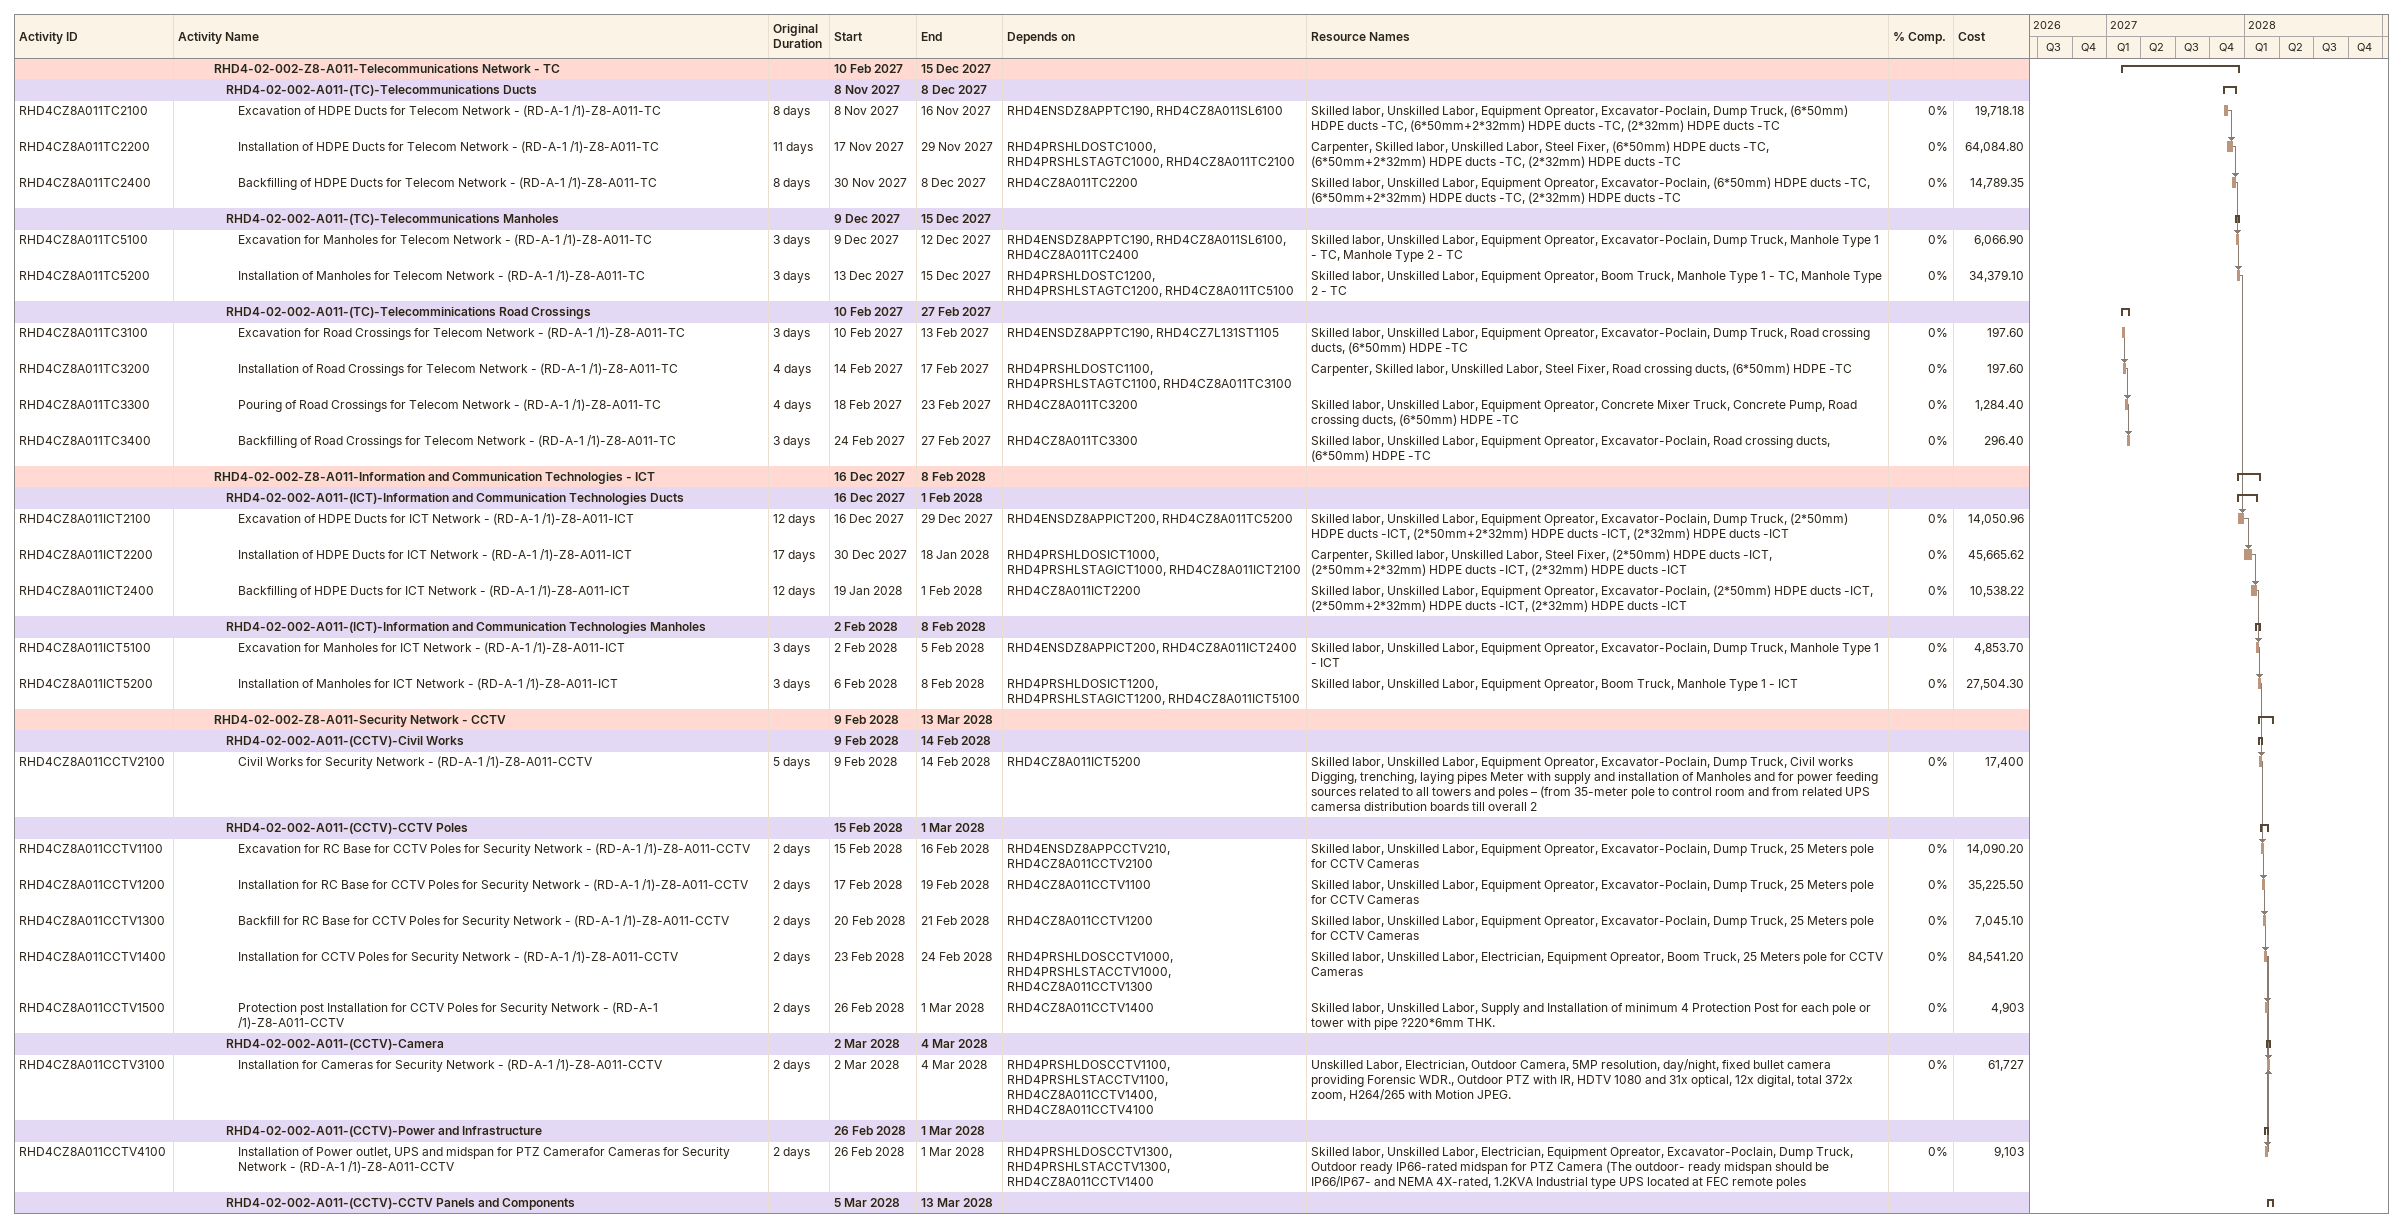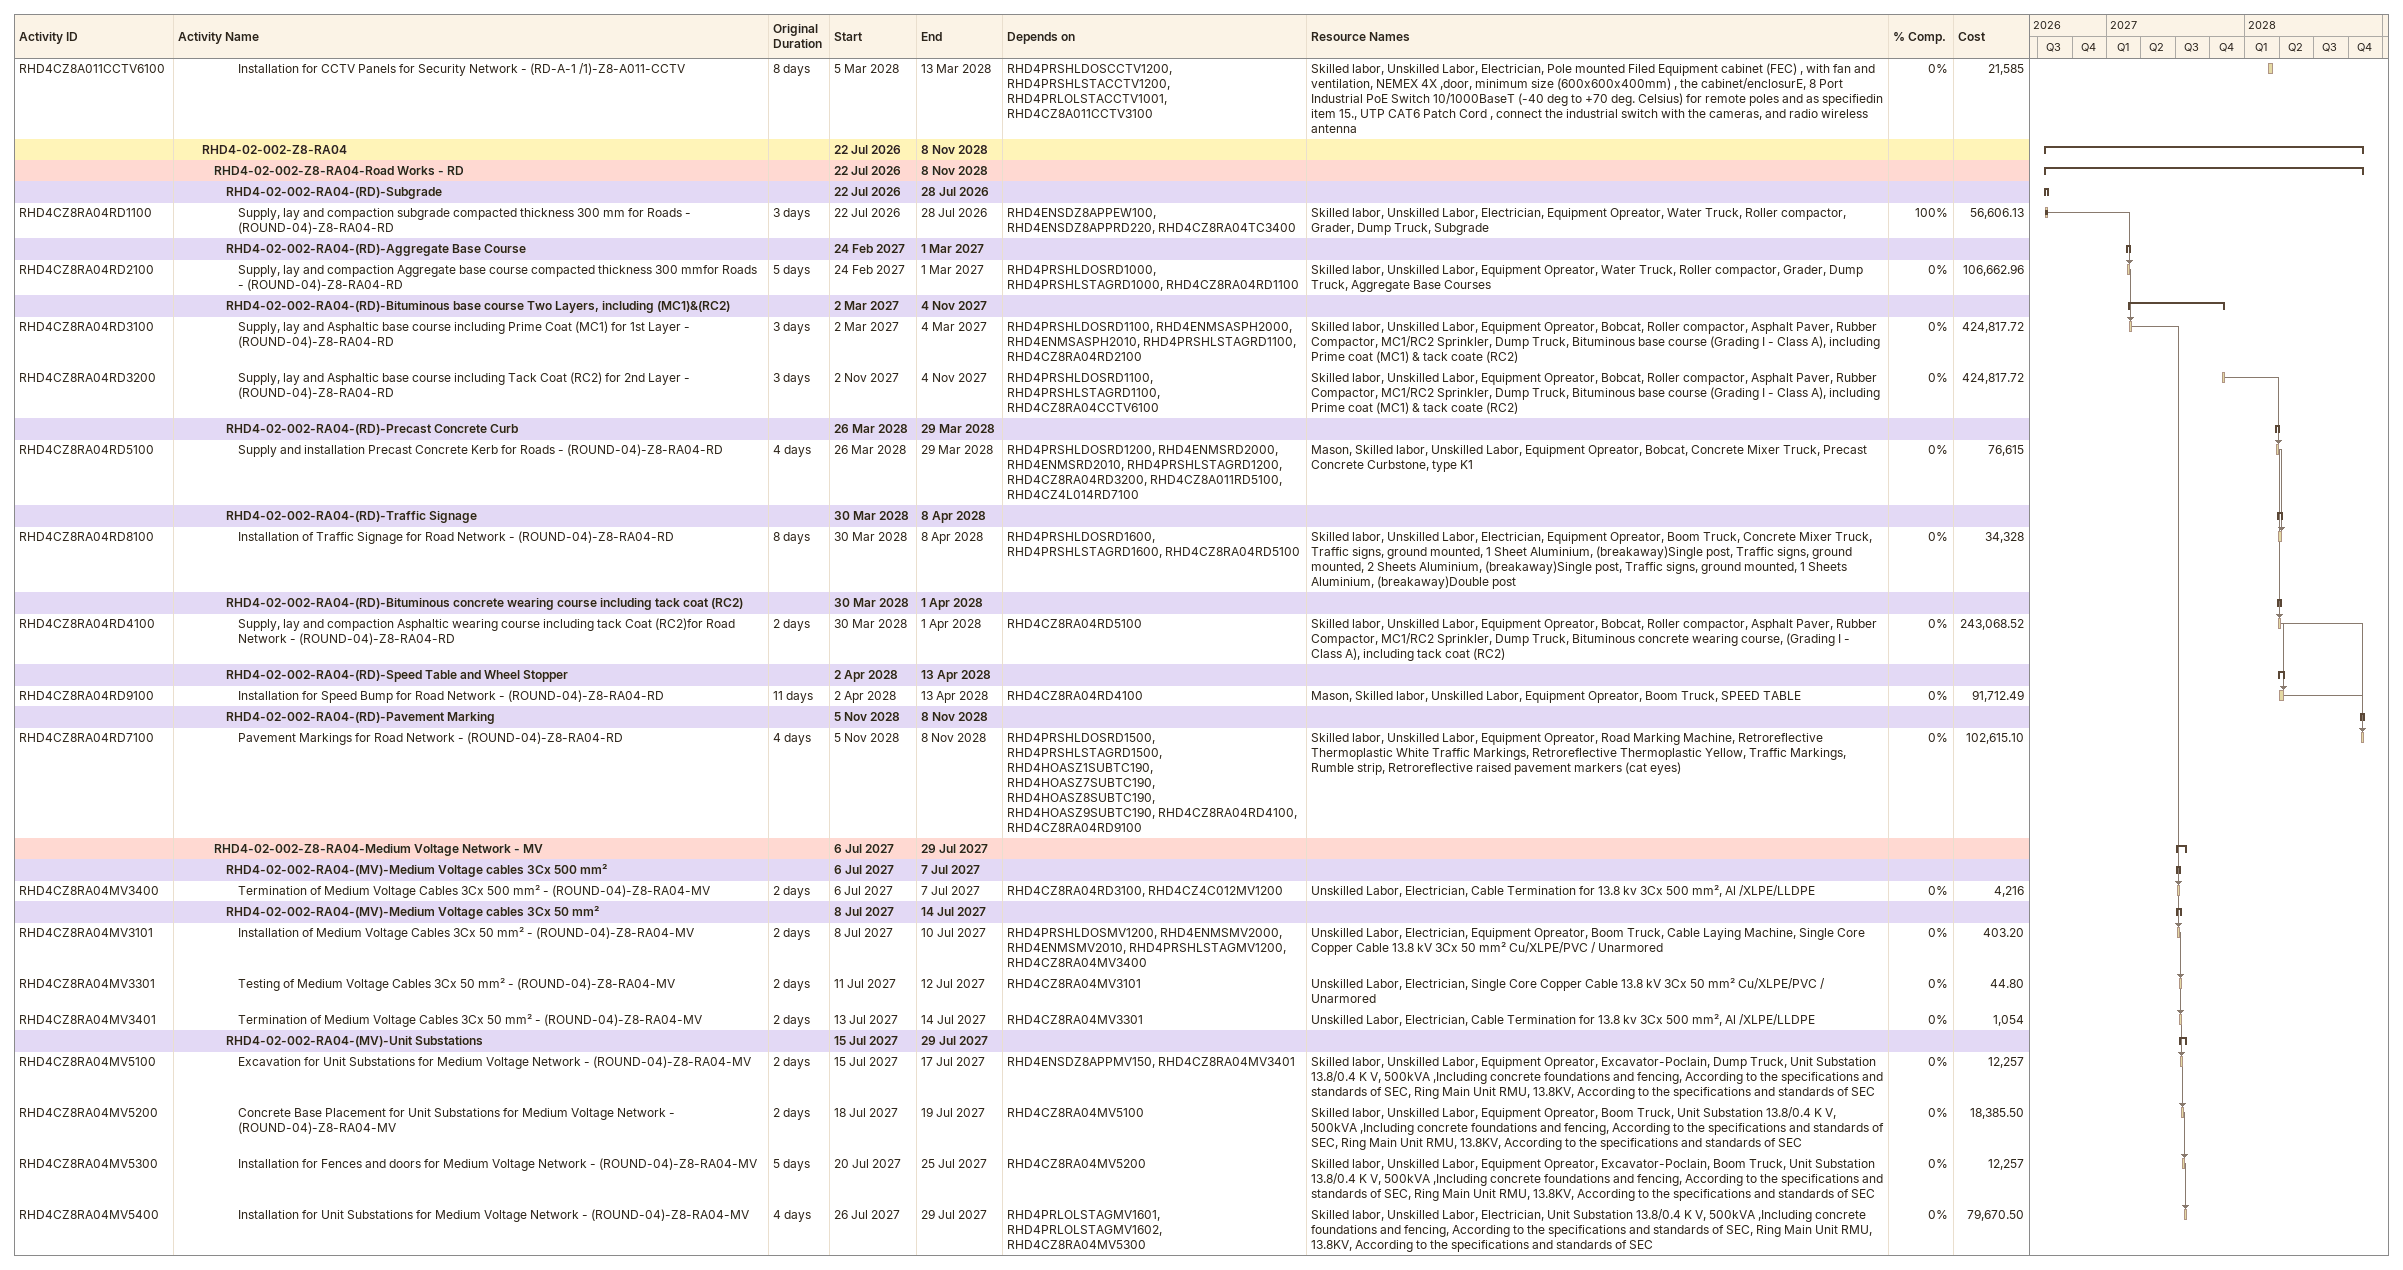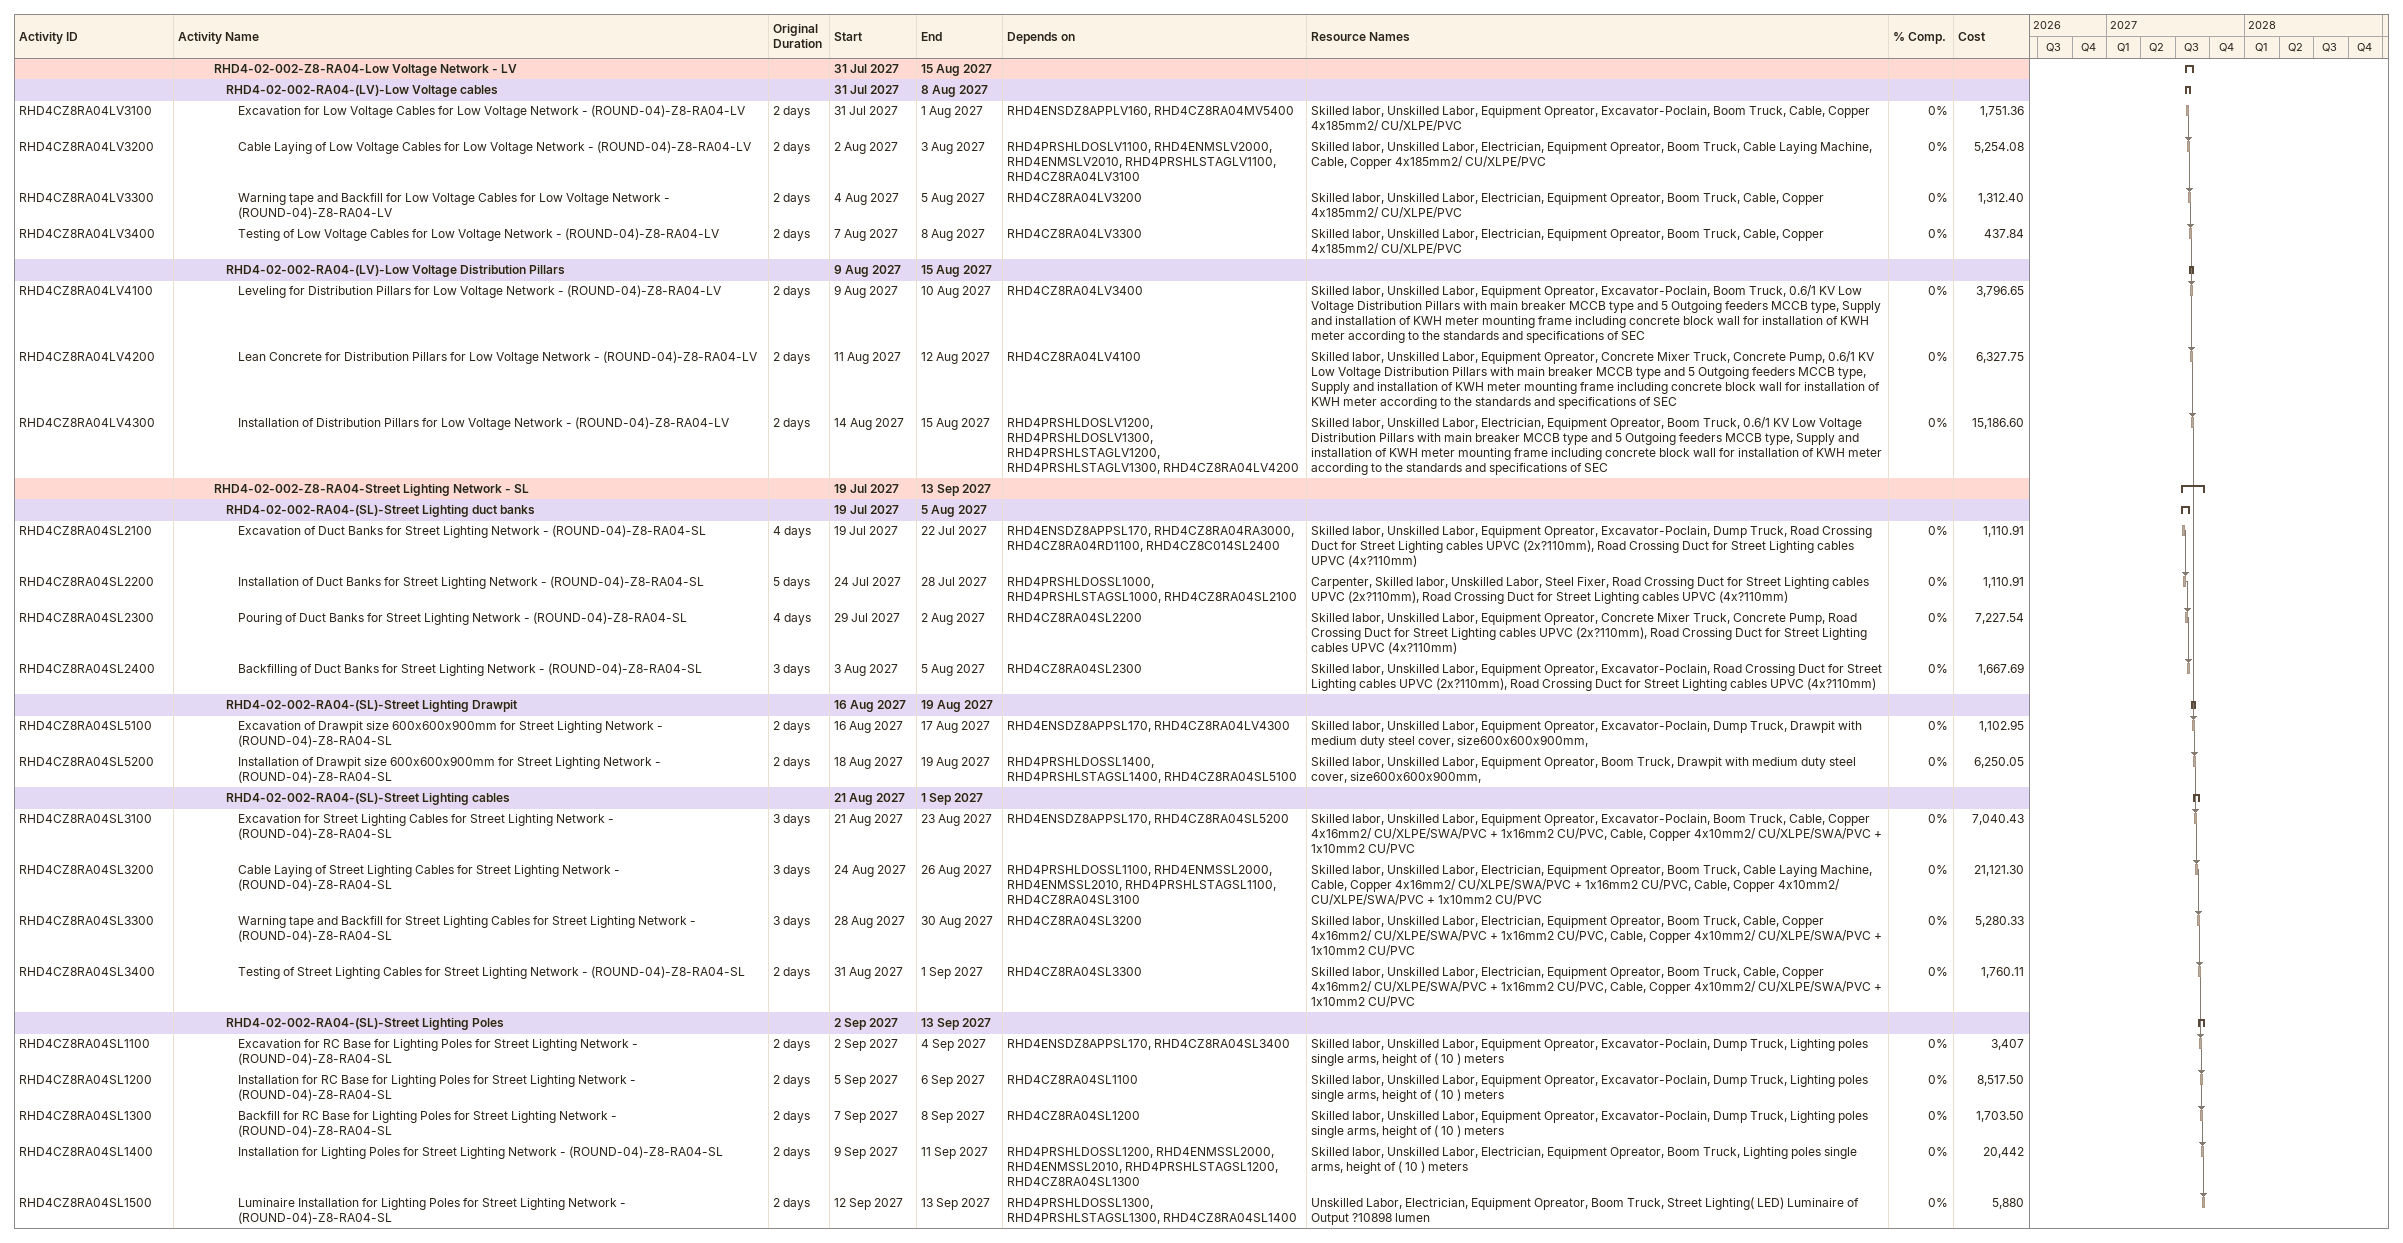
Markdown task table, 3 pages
| ID | Level | Task | Original duration | Start | Finish | Predecessors | Resources | % complete | Cost |
|---|---|---|---|---|---|---|---|---|---|
|  | 4 | **RHD4-02-002-Z8-A011-Telecommunications Network - TC** |  | 2027-02-10 | 2027-12-15 |  |  |  |  |
|  | 5 | **RHD4-02-002-A011-(TC)-Telecommunications Ducts** |  | 2027-11-08 | 2027-12-08 |  |  |  |  |
| RHD4CZ8A011TC2100 | 6 | Excavation of HDPE Ducts for Telecom Network - (RD-A-1 /1)-Z8-A011-TC | 8d | 2027-11-08 | 2027-11-16 | RHD4ENSDZ8APPTC190, RHD4CZ8A011SL6100 | Skilled labor, Unskilled Labor, Equipment Opreator, Excavator-Poclain, Dump Truck, (6*50mm) HDPE ducts -TC, (6*50mm+2*32mm) HDPE ducts -TC, (2*32mm) HDPE ducts -TC | 0 | 19718.18 |
| RHD4CZ8A011TC2200 | 6 | Installation of HDPE Ducts for Telecom Network - (RD-A-1 /1)-Z8-A011-TC | 11d | 2027-11-17 | 2027-11-29 | RHD4PRSHLDOSTC1000, RHD4PRSHLSTAGTC1000, RHD4CZ8A011TC2100 | Carpenter, Skilled labor, Unskilled Labor, Steel Fixer, (6*50mm) HDPE ducts -TC, (6*50mm+2*32mm) HDPE ducts -TC, (2*32mm) HDPE ducts -TC | 0 | 64084.80 |
| RHD4CZ8A011TC2400 | 6 | Backfilling of HDPE Ducts for Telecom Network - (RD-A-1 /1)-Z8-A011-TC | 8d | 2027-11-30 | 2027-12-08 | RHD4CZ8A011TC2200 | Skilled labor, Unskilled Labor, Equipment Opreator, Excavator-Poclain, (6*50mm) HDPE ducts -TC, (6*50mm+2*32mm) HDPE ducts -TC, (2*32mm) HDPE ducts -TC | 0 | 14789.35 |
|  | 5 | **RHD4-02-002-A011-(TC)-Telecommunications Manholes** |  | 2027-12-09 | 2027-12-15 |  |  |  |  |
| RHD4CZ8A011TC5100 | 6 | Excavation for Manholes for Telecom Network - (RD-A-1 /1)-Z8-A011-TC | 3d | 2027-12-09 | 2027-12-12 | RHD4ENSDZ8APPTC190, RHD4CZ8A011SL6100, RHD4CZ8A011TC2400 | Skilled labor, Unskilled Labor, Equipment Opreator, Excavator-Poclain, Dump Truck, Manhole Type 1 - TC, Manhole Type 2 - TC | 0 | 6066.90 |
| RHD4CZ8A011TC5200 | 6 | Installation of Manholes for Telecom Network - (RD-A-1 /1)-Z8-A011-TC | 3d | 2027-12-13 | 2027-12-15 | RHD4PRSHLDOSTC1200, RHD4PRSHLSTAGTC1200, RHD4CZ8A011TC5100 | Skilled labor, Unskilled Labor, Equipment Opreator, Boom Truck, Manhole Type 1 - TC, Manhole Type 2 - TC | 0 | 34379.10 |
|  | 5 | **RHD4-02-002-A011-(TC)-Telecomminications Road Crossings** |  | 2027-02-10 | 2027-02-27 |  |  |  |  |
| RHD4CZ8A011TC3100 | 6 | Excavation for Road Crossings for Telecom Network - (RD-A-1 /1)-Z8-A011-TC | 3d | 2027-02-10 | 2027-02-13 | RHD4ENSDZ8APPTC190, RHD4CZ7L131ST1105 | Skilled labor, Unskilled Labor, Equipment Opreator, Excavator-Poclain, Dump Truck, Road crossing ducts, (6*50mm) HDPE -TC | 0 | 197.60 |
| RHD4CZ8A011TC3200 | 6 | Installation of Road Crossings for Telecom Network - (RD-A-1 /1)-Z8-A011-TC | 4d | 2027-02-14 | 2027-02-17 | RHD4PRSHLDOSTC1100, RHD4PRSHLSTAGTC1100, RHD4CZ8A011TC3100 | Carpenter, Skilled labor, Unskilled Labor, Steel Fixer, Road crossing ducts, (6*50mm) HDPE -TC | 0 | 197.60 |
| RHD4CZ8A011TC3300 | 6 | Pouring of Road Crossings for Telecom Network - (RD-A-1 /1)-Z8-A011-TC | 4d | 2027-02-18 | 2027-02-23 | RHD4CZ8A011TC3200 | Skilled labor, Unskilled Labor, Equipment Opreator, Concrete Mixer Truck, Concrete Pump, Road crossing ducts, (6*50mm) HDPE -TC | 0 | 1284.40 |
| RHD4CZ8A011TC3400 | 6 | Backfilling of Road Crossings for Telecom Network - (RD-A-1 /1)-Z8-A011-TC | 3d | 2027-02-24 | 2027-02-27 | RHD4CZ8A011TC3300 | Skilled labor, Unskilled Labor, Equipment Opreator, Excavator-Poclain, Road crossing ducts, (6*50mm) HDPE -TC | 0 | 296.40 |
|  | 4 | **RHD4-02-002-Z8-A011-Information and Communication Technologies - ICT** |  | 2027-12-16 | 2028-02-08 |  |  |  |  |
|  | 5 | **RHD4-02-002-A011-(ICT)-Information and Communication Technologies Ducts** |  | 2027-12-16 | 2028-02-01 |  |  |  |  |
| RHD4CZ8A011ICT2100 | 6 | Excavation of HDPE Ducts for ICT Network - (RD-A-1 /1)-Z8-A011-ICT | 12d | 2027-12-16 | 2027-12-29 | RHD4ENSDZ8APPICT200, RHD4CZ8A011TC5200 | Skilled labor, Unskilled Labor, Equipment Opreator, Excavator-Poclain, Dump Truck, (2*50mm) HDPE ducts -ICT, (2*50mm+2*32mm) HDPE ducts -ICT, (2*32mm) HDPE ducts -ICT | 0 | 14050.96 |
| RHD4CZ8A011ICT2200 | 6 | Installation of HDPE Ducts for ICT Network - (RD-A-1 /1)-Z8-A011-ICT | 17d | 2027-12-30 | 2028-01-18 | RHD4PRSHLDOSICT1000, RHD4PRSHLSTAGICT1000, RHD4CZ8A011ICT2100 | Carpenter, Skilled labor, Unskilled Labor, Steel Fixer, (2*50mm) HDPE ducts -ICT, (2*50mm+2*32mm) HDPE ducts -ICT, (2*32mm) HDPE ducts -ICT | 0 | 45665.62 |
| RHD4CZ8A011ICT2400 | 6 | Backfilling of HDPE Ducts for ICT Network - (RD-A-1 /1)-Z8-A011-ICT | 12d | 2028-01-19 | 2028-02-01 | RHD4CZ8A011ICT2200 | Skilled labor, Unskilled Labor, Equipment Opreator, Excavator-Poclain, (2*50mm) HDPE ducts -ICT, (2*50mm+2*32mm) HDPE ducts -ICT, (2*32mm) HDPE ducts -ICT | 0 | 10538.22 |
|  | 5 | **RHD4-02-002-A011-(ICT)-Information and Communication Technologies Manholes** |  | 2028-02-02 | 2028-02-08 |  |  |  |  |
| RHD4CZ8A011ICT5100 | 6 | Excavation for Manholes for ICT Network - (RD-A-1 /1)-Z8-A011-ICT | 3d | 2028-02-02 | 2028-02-05 | RHD4ENSDZ8APPICT200, RHD4CZ8A011ICT2400 | Skilled labor, Unskilled Labor, Equipment Opreator, Excavator-Poclain, Dump Truck, Manhole Type 1 - ICT | 0 | 4853.70 |
| RHD4CZ8A011ICT5200 | 6 | Installation of Manholes for ICT Network - (RD-A-1 /1)-Z8-A011-ICT | 3d | 2028-02-06 | 2028-02-08 | RHD4PRSHLDOSICT1200, RHD4PRSHLSTAGICT1200, RHD4CZ8A011ICT5100 | Skilled labor, Unskilled Labor, Equipment Opreator, Boom Truck, Manhole Type 1 - ICT | 0 | 27504.30 |
|  | 4 | **RHD4-02-002-Z8-A011-Security Network - CCTV** |  | 2028-02-09 | 2028-03-13 |  |  |  |  |
|  | 5 | **RHD4-02-002-A011-(CCTV)-Civil Works** |  | 2028-02-09 | 2028-02-14 |  |  |  |  |
| RHD4CZ8A011CCTV2100 | 6 | Civil Works for Security Network - (RD-A-1 /1)-Z8-A011-CCTV | 5d | 2028-02-09 | 2028-02-14 | RHD4CZ8A011ICT5200 | Skilled labor, Unskilled Labor, Equipment Opreator, Excavator-Poclain, Dump Truck, Civil works Digging, trenching, laying pipes Meter with supply and installation of Manholes and for power feeding sources related to all towers and poles – (from 35-meter pole to control room and from related UPS camersa distribution boards till overall 2 | 0 | 17400 |
|  | 5 | **RHD4-02-002-A011-(CCTV)-CCTV Poles** |  | 2028-02-15 | 2028-03-01 |  |  |  |  |
| RHD4CZ8A011CCTV1100 | 6 | Excavation for RC Base for CCTV Poles for Security Network - (RD-A-1 /1)-Z8-A011-CCTV | 2d | 2028-02-15 | 2028-02-16 | RHD4ENSDZ8APPCCTV210, RHD4CZ8A011CCTV2100 | Skilled labor, Unskilled Labor, Equipment Opreator, Excavator-Poclain, Dump Truck, 25 Meters pole for CCTV Cameras | 0 | 14090.20 |
| RHD4CZ8A011CCTV1200 | 6 | Installation for RC Base for CCTV Poles for Security Network - (RD-A-1 /1)-Z8-A011-CCTV | 2d | 2028-02-17 | 2028-02-19 | RHD4CZ8A011CCTV1100 | Skilled labor, Unskilled Labor, Equipment Opreator, Excavator-Poclain, Dump Truck, 25 Meters pole for CCTV Cameras | 0 | 35225.50 |
| RHD4CZ8A011CCTV1300 | 6 | Backfill for RC Base for CCTV Poles for Security Network - (RD-A-1 /1)-Z8-A011-CCTV | 2d | 2028-02-20 | 2028-02-21 | RHD4CZ8A011CCTV1200 | Skilled labor, Unskilled Labor, Equipment Opreator, Excavator-Poclain, Dump Truck, 25 Meters pole for CCTV Cameras | 0 | 7045.10 |
| RHD4CZ8A011CCTV1400 | 6 | Installation for CCTV Poles for Security Network - (RD-A-1 /1)-Z8-A011-CCTV | 2d | 2028-02-23 | 2028-02-24 | RHD4PRSHLDOSCCTV1000, RHD4PRSHLSTACCTV1000, RHD4CZ8A011CCTV1300 | Skilled labor, Unskilled Labor, Electrician, Equipment Opreator, Boom Truck, 25 Meters pole for CCTV Cameras | 0 | 84541.20 |
| RHD4CZ8A011CCTV1500 | 6 | Protection post Installation for CCTV Poles for Security Network - (RD-A-1 /1)-Z8-A011-CCTV | 2d | 2028-02-26 | 2028-03-01 | RHD4CZ8A011CCTV1400 | Skilled labor, Unskilled Labor, Supply and Installation of minimum 4 Protection Post for each pole or tower with pipe ?220*6mm THK. | 0 | 4903 |
|  | 5 | **RHD4-02-002-A011-(CCTV)-Camera** |  | 2028-03-02 | 2028-03-04 |  |  |  |  |
| RHD4CZ8A011CCTV3100 | 6 | Installation for Cameras for Security Network - (RD-A-1 /1)-Z8-A011-CCTV | 2d | 2028-03-02 | 2028-03-04 | RHD4PRSHLDOSCCTV1100, RHD4PRSHLSTACCTV1100, RHD4CZ8A011CCTV1400, RHD4CZ8A011CCTV4100 | Unskilled Labor, Electrician, Outdoor Camera, 5MP resolution, day/night, fixed bullet camera providing Forensic WDR., Outdoor PTZ with IR, HDTV 1080 and 31x optical, 12x digital, total 372x zoom, H264/265 with Motion JPEG. | 0 | 61727 |
|  | 5 | **RHD4-02-002-A011-(CCTV)-Power and Infrastructure** |  | 2028-02-26 | 2028-03-01 |  |  |  |  |
| RHD4CZ8A011CCTV4100 | 6 | Installation of Power outlet, UPS and midspan for PTZ Camerafor Cameras for Security Network - (RD-A-1 /1)-Z8-A011-CCTV | 2d | 2028-02-26 | 2028-03-01 | RHD4PRSHLDOSCCTV1300, RHD4PRSHLSTACCTV1300, RHD4CZ8A011CCTV1400 | Skilled labor, Unskilled Labor, Electrician, Equipment Opreator, Excavator-Poclain, Dump Truck, Outdoor ready IP66-rated midspan for PTZ Camera (The outdoor- ready midspan should be IP66/IP67- and NEMA 4X-rated, 1.2KVA Industrial type UPS located at FEC remote poles | 0 | 9103 |
|  | 5 | **RHD4-02-002-A011-(CCTV)-CCTV Panels and Components** |  | 2028-03-05 | 2028-03-13 |  |  |  |  |
| RHD4CZ8A011CCTV6100 | 6 | Installation for CCTV Panels for Security Network - (RD-A-1 /1)-Z8-A011-CCTV | 8d | 2028-03-05 | 2028-03-13 | RHD4PRSHLDOSCCTV1200, RHD4PRSHLSTACCTV1200, RHD4PRLOLSTACCTV1001, RHD4CZ8A011CCTV3100 | Skilled labor, Unskilled Labor, Electrician, Pole mounted Filed Equipment cabinet (FEC) , with fan and ventilation, NEMEX 4X ,door, minimum size (600x600x400mm) , the cabinet/enclosurE, 8 Port Industrial PoE Switch 10/1000BaseT (-40 deg to +70 deg. Celsius) for remote poles and as specifiedin item 15., UTP CAT6 Patch Cord , connect the industrial switch with the cameras, and radio wireless antenna | 0 | 21585 |
|  | 3 | **RHD4-02-002-Z8-RA04** |  | 2026-07-22 | 2028-11-08 |  |  |  |  |
|  | 4 | **RHD4-02-002-Z8-RA04-Road Works - RD** |  | 2026-07-22 | 2028-11-08 |  |  |  |  |
|  | 5 | **RHD4-02-002-RA04-(RD)-Subgrade** |  | 2026-07-22 | 2026-07-28 |  |  |  |  |
| RHD4CZ8RA04RD1100 | 6 | Supply, lay and compaction subgrade compacted thickness 300 mm for Roads - (ROUND-04)-Z8-RA04-RD | 3d | 2026-07-22 | 2026-07-28 | RHD4ENSDZ8APPEW100, RHD4ENSDZ8APPRD220, RHD4CZ8RA04TC3400 | Skilled labor, Unskilled Labor, Electrician, Equipment Opreator, Water Truck, Roller compactor, Grader, Dump Truck, Subgrade | 100 | 56606.13 |
|  | 5 | **RHD4-02-002-RA04-(RD)-Aggregate Base Course** |  | 2027-02-24 | 2027-03-01 |  |  |  |  |
| RHD4CZ8RA04RD2100 | 6 | Supply, lay and compaction Aggregate base course compacted thickness 300 mmfor Roads - (ROUND-04)-Z8-RA04-RD | 5d | 2027-02-24 | 2027-03-01 | RHD4PRSHLDOSRD1000, RHD4PRSHLSTAGRD1000, RHD4CZ8RA04RD1100 | Skilled labor, Unskilled Labor, Equipment Opreator, Water Truck, Roller compactor, Grader, Dump Truck, Aggregate Base Courses | 0 | 106662.96 |
|  | 5 | **RHD4-02-002-RA04-(RD)-Bituminous base course Two Layers, including (MC1)&(RC2)** |  | 2027-03-02 | 2027-11-04 |  |  |  |  |
| RHD4CZ8RA04RD3100 | 6 | Supply, lay and Asphaltic base course including Prime Coat (MC1) for 1st Layer - (ROUND-04)-Z8-RA04-RD | 3d | 2027-03-02 | 2027-03-04 | RHD4PRSHLDOSRD1100, RHD4ENMSASPH2000, RHD4ENMSASPH2010, RHD4PRSHLSTAGRD1100, RHD4CZ8RA04RD2100 | Skilled labor, Unskilled Labor, Equipment Opreator, Bobcat, Roller compactor, Asphalt Paver, Rubber Compactor, MC1/RC2 Sprinkler, Dump Truck, Bituminous base course (Grading I - Class A), including Prime coat (MC1) & tack coate (RC2) | 0 | 424817.72 |
| RHD4CZ8RA04RD3200 | 6 | Supply, lay and Asphaltic base course including Tack Coat (RC2) for 2nd Layer - (ROUND-04)-Z8-RA04-RD | 3d | 2027-11-02 | 2027-11-04 | RHD4PRSHLDOSRD1100, RHD4PRSHLSTAGRD1100, RHD4CZ8RA04CCTV6100 | Skilled labor, Unskilled Labor, Equipment Opreator, Bobcat, Roller compactor, Asphalt Paver, Rubber Compactor, MC1/RC2 Sprinkler, Dump Truck, Bituminous base course (Grading I - Class A), including Prime coat (MC1) & tack coate (RC2) | 0 | 424817.72 |
|  | 5 | **RHD4-02-002-RA04-(RD)-Precast Concrete Curb** |  | 2028-03-26 | 2028-03-29 |  |  |  |  |
| RHD4CZ8RA04RD5100 | 6 | Supply and installation Precast Concrete Kerb for Roads - (ROUND-04)-Z8-RA04-RD | 4d | 2028-03-26 | 2028-03-29 | RHD4PRSHLDOSRD1200, RHD4ENMSRD2000, RHD4ENMSRD2010, RHD4PRSHLSTAGRD1200, RHD4CZ8RA04RD3200, RHD4CZ8A011RD5100, RHD4CZ4L014RD7100 | Mason, Skilled labor, Unskilled Labor, Equipment Opreator, Bobcat, Concrete Mixer Truck, Precast Concrete Curbstone, type K1 | 0 | 76615 |
|  | 5 | **RHD4-02-002-RA04-(RD)-Traffic Signage** |  | 2028-03-30 | 2028-04-08 |  |  |  |  |
| RHD4CZ8RA04RD8100 | 6 | Installation of Traffic Signage for Road Network - (ROUND-04)-Z8-RA04-RD | 8d | 2028-03-30 | 2028-04-08 | RHD4PRSHLDOSRD1600, RHD4PRSHLSTAGRD1600, RHD4CZ8RA04RD5100 | Skilled labor, Unskilled Labor, Electrician, Equipment Opreator, Boom Truck, Concrete Mixer Truck, Traffic signs, ground mounted, 1 Sheet Aluminium, (breakaway)Single post, Traffic signs, ground mounted, 2 Sheets Aluminium, (breakaway)Single post, Traffic signs, ground mounted, 1 Sheets Aluminium, (breakaway)Double post | 0 | 34328 |
|  | 5 | **RHD4-02-002-RA04-(RD)-Bituminous concrete wearing course including tack coat (RC2)** |  | 2028-03-30 | 2028-04-01 |  |  |  |  |
| RHD4CZ8RA04RD4100 | 6 | Supply, lay and compaction Asphaltic wearing course including tack Coat (RC2)for Road Network - (ROUND-04)-Z8-RA04-RD | 2d | 2028-03-30 | 2028-04-01 | RHD4CZ8RA04RD5100 | Skilled labor, Unskilled Labor, Equipment Opreator, Bobcat, Roller compactor, Asphalt Paver, Rubber Compactor, MC1/RC2 Sprinkler, Dump Truck, Bituminous concrete wearing course, (Grading I - Class A), including tack coat (RC2) | 0 | 243068.52 |
|  | 5 | **RHD4-02-002-RA04-(RD)-Speed Table and Wheel Stopper** |  | 2028-04-02 | 2028-04-13 |  |  |  |  |
| RHD4CZ8RA04RD9100 | 6 | Installation for Speed Bump for Road Network - (ROUND-04)-Z8-RA04-RD | 11d | 2028-04-02 | 2028-04-13 | RHD4CZ8RA04RD4100 | Mason, Skilled labor, Unskilled Labor, Equipment Opreator, Boom Truck, SPEED TABLE | 0 | 91712.49 |
|  | 5 | **RHD4-02-002-RA04-(RD)-Pavement Marking** |  | 2028-11-05 | 2028-11-08 |  |  |  |  |
| RHD4CZ8RA04RD7100 | 6 | Pavement Markings for Road Network - (ROUND-04)-Z8-RA04-RD | 4d | 2028-11-05 | 2028-11-08 | RHD4PRSHLDOSRD1500, RHD4PRSHLSTAGRD1500, RHD4HOASZ1SUBTC190, RHD4HOASZ7SUBTC190, RHD4HOASZ8SUBTC190, RHD4HOASZ9SUBTC190, RHD4CZ8RA04RD4100, RHD4CZ8RA04RD9100 | Skilled labor, Unskilled Labor, Equipment Opreator, Road Marking Machine, Retroreflective Thermoplastic White Traffic Markings, Retroreflective Thermoplastic Yellow, Traffic Markings, Rumble strip, Retroreflective raised pavement markers (cat eyes) | 0 | 102615.10 |
|  | 4 | **RHD4-02-002-Z8-RA04-Medium Voltage Network - MV** |  | 2027-07-06 | 2027-07-29 |  |  |  |  |
|  | 5 | **RHD4-02-002-RA04-(MV)-Medium Voltage cables 3Cx 500 mm²** |  | 2027-07-06 | 2027-07-07 |  |  |  |  |
| RHD4CZ8RA04MV3400 | 6 | Termination of Medium Voltage Cables 3Cx 500 mm² - (ROUND-04)-Z8-RA04-MV | 2d | 2027-07-06 | 2027-07-07 | RHD4CZ8RA04RD3100, RHD4CZ4C012MV1200 | Unskilled Labor, Electrician, Cable Termination for 13.8 kv 3Cx 500 mm², Al /XLPE/LLDPE | 0 | 4216 |
|  | 5 | **RHD4-02-002-RA04-(MV)-Medium Voltage cables 3Cx 50 mm²** |  | 2027-07-08 | 2027-07-14 |  |  |  |  |
| RHD4CZ8RA04MV3101 | 6 | Installation of Medium Voltage Cables 3Cx 50 mm² - (ROUND-04)-Z8-RA04-MV | 2d | 2027-07-08 | 2027-07-10 | RHD4PRSHLDOSMV1200, RHD4ENMSMV2000, RHD4ENMSMV2010, RHD4PRSHLSTAGMV1200, RHD4CZ8RA04MV3400 | Unskilled Labor, Electrician, Equipment Opreator, Boom Truck, Cable Laying Machine, Single Core Copper Cable 13.8 kV 3Cx 50 mm² Cu/XLPE/PVC / Unarmored | 0 | 403.20 |
| RHD4CZ8RA04MV3301 | 6 | Testing of Medium Voltage Cables 3Cx 50 mm² - (ROUND-04)-Z8-RA04-MV | 2d | 2027-07-11 | 2027-07-12 | RHD4CZ8RA04MV3101 | Unskilled Labor, Electrician, Single Core Copper Cable 13.8 kV 3Cx 50 mm² Cu/XLPE/PVC / Unarmored | 0 | 44.80 |
| RHD4CZ8RA04MV3401 | 6 | Termination of Medium Voltage Cables 3Cx 50 mm² - (ROUND-04)-Z8-RA04-MV | 2d | 2027-07-13 | 2027-07-14 | RHD4CZ8RA04MV3301 | Unskilled Labor, Electrician, Cable Termination for 13.8 kv 3Cx 500 mm², Al /XLPE/LLDPE | 0 | 1054 |
|  | 5 | **RHD4-02-002-RA04-(MV)-Unit Substations** |  | 2027-07-15 | 2027-07-29 |  |  |  |  |
| RHD4CZ8RA04MV5100 | 6 | Excavation for Unit Substations for Medium Voltage Network - (ROUND-04)-Z8-RA04-MV | 2d | 2027-07-15 | 2027-07-17 | RHD4ENSDZ8APPMV150, RHD4CZ8RA04MV3401 | Skilled labor, Unskilled Labor, Equipment Opreator, Excavator-Poclain, Dump Truck, Unit Substation 13.8/0.4 K V, 500kVA ,Including concrete foundations and fencing, According to the specifications and standards of SEC, Ring Main Unit RMU, 13.8KV, According to the specifications and standards of SEC | 0 | 12257 |
| RHD4CZ8RA04MV5200 | 6 | Concrete Base Placement for Unit Substations for Medium Voltage Network - (ROUND-04)-Z8-RA04-MV | 2d | 2027-07-18 | 2027-07-19 | RHD4CZ8RA04MV5100 | Skilled labor, Unskilled Labor, Equipment Opreator, Boom Truck, Unit Substation 13.8/0.4 K V, 500kVA ,Including concrete foundations and fencing, According to the specifications and standards of SEC, Ring Main Unit RMU, 13.8KV, According to the specifications and standards of SEC | 0 | 18385.50 |
| RHD4CZ8RA04MV5300 | 6 | Installation for Fences and doors for Medium Voltage Network - (ROUND-04)-Z8-RA04-MV | 5d | 2027-07-20 | 2027-07-25 | RHD4CZ8RA04MV5200 | Skilled labor, Unskilled Labor, Equipment Opreator, Excavator-Poclain, Boom Truck, Unit Substation 13.8/0.4 K V, 500kVA ,Including concrete foundations and fencing, According to the specifications and standards of SEC, Ring Main Unit RMU, 13.8KV, According to the specifications and standards of SEC | 0 | 12257 |
| RHD4CZ8RA04MV5400 | 6 | Installation for Unit Substations for Medium Voltage Network - (ROUND-04)-Z8-RA04-MV | 4d | 2027-07-26 | 2027-07-29 | RHD4PRLOLSTAGMV1601, RHD4PRLOLSTAGMV1602, RHD4CZ8RA04MV5300 | Skilled labor, Unskilled Labor, Electrician, Unit Substation 13.8/0.4 K V, 500kVA ,Including concrete foundations and fencing, According to the specifications and standards of SEC, Ring Main Unit RMU, 13.8KV, According to the specifications and standards of SEC | 0 | 79670.50 |
|  | 4 | **RHD4-02-002-Z8-RA04-Low Voltage Network - LV** |  | 2027-07-31 | 2027-08-15 |  |  |  |  |
|  | 5 | **RHD4-02-002-RA04-(LV)-Low Voltage cables** |  | 2027-07-31 | 2027-08-08 |  |  |  |  |
| RHD4CZ8RA04LV3100 | 6 | Excavation for Low Voltage Cables for Low Voltage Network - (ROUND-04)-Z8-RA04-LV | 2d | 2027-07-31 | 2027-08-01 | RHD4ENSDZ8APPLV160, RHD4CZ8RA04MV5400 | Skilled labor, Unskilled Labor, Equipment Opreator, Excavator-Poclain, Boom Truck, Cable, Copper 4x185mm2/ CU/XLPE/PVC | 0 | 1751.36 |
| RHD4CZ8RA04LV3200 | 6 | Cable Laying of Low Voltage Cables for Low Voltage Network - (ROUND-04)-Z8-RA04-LV | 2d | 2027-08-02 | 2027-08-03 | RHD4PRSHLDOSLV1100, RHD4ENMSLV2000, RHD4ENMSLV2010, RHD4PRSHLSTAGLV1100, RHD4CZ8RA04LV3100 | Skilled labor, Unskilled Labor, Electrician, Equipment Opreator, Boom Truck, Cable Laying Machine, Cable, Copper 4x185mm2/ CU/XLPE/PVC | 0 | 5254.08 |
| RHD4CZ8RA04LV3300 | 6 | Warning tape and Backfill for Low Voltage Cables for Low Voltage Network - (ROUND-04)-Z8-RA04-LV | 2d | 2027-08-04 | 2027-08-05 | RHD4CZ8RA04LV3200 | Skilled labor, Unskilled Labor, Electrician, Equipment Opreator, Boom Truck, Cable, Copper 4x185mm2/ CU/XLPE/PVC | 0 | 1312.40 |
| RHD4CZ8RA04LV3400 | 6 | Testing of Low Voltage Cables for Low Voltage Network - (ROUND-04)-Z8-RA04-LV | 2d | 2027-08-07 | 2027-08-08 | RHD4CZ8RA04LV3300 | Skilled labor, Unskilled Labor, Electrician, Equipment Opreator, Boom Truck, Cable, Copper 4x185mm2/ CU/XLPE/PVC | 0 | 437.84 |
|  | 5 | **RHD4-02-002-RA04-(LV)-Low Voltage Distribution Pillars** |  | 2027-08-09 | 2027-08-15 |  |  |  |  |
| RHD4CZ8RA04LV4100 | 6 | Leveling for Distribution Pillars for Low Voltage Network - (ROUND-04)-Z8-RA04-LV | 2d | 2027-08-09 | 2027-08-10 | RHD4CZ8RA04LV3400 | Skilled labor, Unskilled Labor, Equipment Opreator, Excavator-Poclain, Boom Truck, 0.6/1 KV Low Voltage Distribution Pillars with main breaker MCCB type and 5 Outgoing feeders MCCB type, Supply and installation of KWH meter mounting frame including concrete block wall for installation of KWH meter according to the standards and specifications of SEC | 0 | 3796.65 |
| RHD4CZ8RA04LV4200 | 6 | Lean Concrete for Distribution Pillars for Low Voltage Network - (ROUND-04)-Z8-RA04-LV | 2d | 2027-08-11 | 2027-08-12 | RHD4CZ8RA04LV4100 | Skilled labor, Unskilled Labor, Equipment Opreator, Concrete Mixer Truck, Concrete Pump, 0.6/1 KV Low Voltage Distribution Pillars with main breaker MCCB type and 5 Outgoing feeders MCCB type, Supply and installation of KWH meter mounting frame including concrete block wall for installation of KWH meter according to the standards and specifications of SEC | 0 | 6327.75 |
| RHD4CZ8RA04LV4300 | 6 | Installation of Distribution Pillars for Low Voltage Network - (ROUND-04)-Z8-RA04-LV | 2d | 2027-08-14 | 2027-08-15 | RHD4PRSHLDOSLV1200, RHD4PRSHLDOSLV1300, RHD4PRSHLSTAGLV1200, RHD4PRSHLSTAGLV1300, RHD4CZ8RA04LV4200 | Skilled labor, Unskilled Labor, Electrician, Equipment Opreator, Boom Truck, 0.6/1 KV Low Voltage Distribution Pillars with main breaker MCCB type and 5 Outgoing feeders MCCB type, Supply and installation of KWH meter mounting frame including concrete block wall for installation of KWH meter according to the standards and specifications of SEC | 0 | 15186.60 |
|  | 4 | **RHD4-02-002-Z8-RA04-Street Lighting Network - SL** |  | 2027-07-19 | 2027-09-13 |  |  |  |  |
|  | 5 | **RHD4-02-002-RA04-(SL)-Street Lighting duct banks** |  | 2027-07-19 | 2027-08-05 |  |  |  |  |
| RHD4CZ8RA04SL2100 | 6 | Excavation of Duct Banks for Street Lighting Network - (ROUND-04)-Z8-RA04-SL | 4d | 2027-07-19 | 2027-07-22 | RHD4ENSDZ8APPSL170, RHD4CZ8RA04RA3000, RHD4CZ8RA04RD1100, RHD4CZ8C014SL2400 | Skilled labor, Unskilled Labor, Equipment Opreator, Excavator-Poclain, Dump Truck, Road Crossing Duct for Street Lighting cables UPVC (2x?110mm), Road Crossing Duct for Street Lighting cables UPVC (4x?110mm) | 0 | 1110.91 |
| RHD4CZ8RA04SL2200 | 6 | Installation of Duct Banks for Street Lighting Network - (ROUND-04)-Z8-RA04-SL | 5d | 2027-07-24 | 2027-07-28 | RHD4PRSHLDOSSL1000, RHD4PRSHLSTAGSL1000, RHD4CZ8RA04SL2100 | Carpenter, Skilled labor, Unskilled Labor, Steel Fixer, Road Crossing Duct for Street Lighting cables UPVC (2x?110mm), Road Crossing Duct for Street Lighting cables UPVC (4x?110mm) | 0 | 1110.91 |
| RHD4CZ8RA04SL2300 | 6 | Pouring of Duct Banks for Street Lighting Network - (ROUND-04)-Z8-RA04-SL | 4d | 2027-07-29 | 2027-08-02 | RHD4CZ8RA04SL2200 | Skilled labor, Unskilled Labor, Equipment Opreator, Concrete Mixer Truck, Concrete Pump, Road Crossing Duct for Street Lighting cables UPVC (2x?110mm), Road Crossing Duct for Street Lighting cables UPVC (4x?110mm) | 0 | 7227.54 |
| RHD4CZ8RA04SL2400 | 6 | Backfilling of Duct Banks for Street Lighting Network - (ROUND-04)-Z8-RA04-SL | 3d | 2027-08-03 | 2027-08-05 | RHD4CZ8RA04SL2300 | Skilled labor, Unskilled Labor, Equipment Opreator, Excavator-Poclain, Road Crossing Duct for Street Lighting cables UPVC (2x?110mm), Road Crossing Duct for Street Lighting cables UPVC (4x?110mm) | 0 | 1667.69 |
|  | 5 | **RHD4-02-002-RA04-(SL)-Street Lighting Drawpit** |  | 2027-08-16 | 2027-08-19 |  |  |  |  |
| RHD4CZ8RA04SL5100 | 6 | Excavation of Drawpit size 600x600x900mm for Street Lighting Network - (ROUND-04)-Z8-RA04-SL | 2d | 2027-08-16 | 2027-08-17 | RHD4ENSDZ8APPSL170, RHD4CZ8RA04LV4300 | Skilled labor, Unskilled Labor, Equipment Opreator, Excavator-Poclain, Dump Truck, Drawpit with medium duty steel cover, size600x600x900mm, | 0 | 1102.95 |
| RHD4CZ8RA04SL5200 | 6 | Installation of Drawpit size 600x600x900mm for Street Lighting Network - (ROUND-04)-Z8-RA04-SL | 2d | 2027-08-18 | 2027-08-19 | RHD4PRSHLDOSSL1400, RHD4PRSHLSTAGSL1400, RHD4CZ8RA04SL5100 | Skilled labor, Unskilled Labor, Equipment Opreator, Boom Truck, Drawpit with medium duty steel cover, size600x600x900mm, | 0 | 6250.05 |
|  | 5 | **RHD4-02-002-RA04-(SL)-Street Lighting cables** |  | 2027-08-21 | 2027-09-01 |  |  |  |  |
| RHD4CZ8RA04SL3100 | 6 | Excavation for Street Lighting Cables for Street Lighting Network - (ROUND-04)-Z8-RA04-SL | 3d | 2027-08-21 | 2027-08-23 | RHD4ENSDZ8APPSL170, RHD4CZ8RA04SL5200 | Skilled labor, Unskilled Labor, Equipment Opreator, Excavator-Poclain, Boom Truck, Cable, Copper 4x16mm2/ CU/XLPE/SWA/PVC + 1x16mm2 CU/PVC, Cable, Copper 4x10mm2/ CU/XLPE/SWA/PVC + 1x10mm2 CU/PVC | 0 | 7040.43 |
| RHD4CZ8RA04SL3200 | 6 | Cable Laying of Street Lighting Cables for Street Lighting Network - (ROUND-04)-Z8-RA04-SL | 3d | 2027-08-24 | 2027-08-26 | RHD4PRSHLDOSSL1100, RHD4ENMSSL2000, RHD4ENMSSL2010, RHD4PRSHLSTAGSL1100, RHD4CZ8RA04SL3100 | Skilled labor, Unskilled Labor, Electrician, Equipment Opreator, Boom Truck, Cable Laying Machine, Cable, Copper 4x16mm2/ CU/XLPE/SWA/PVC + 1x16mm2 CU/PVC, Cable, Copper 4x10mm2/ CU/XLPE/SWA/PVC + 1x10mm2 CU/PVC | 0 | 21121.30 |
| RHD4CZ8RA04SL3300 | 6 | Warning tape and Backfill for Street Lighting Cables for Street Lighting Network - (ROUND-04)-Z8-RA04-SL | 3d | 2027-08-28 | 2027-08-30 | RHD4CZ8RA04SL3200 | Skilled labor, Unskilled Labor, Electrician, Equipment Opreator, Boom Truck, Cable, Copper 4x16mm2/ CU/XLPE/SWA/PVC + 1x16mm2 CU/PVC, Cable, Copper 4x10mm2/ CU/XLPE/SWA/PVC + 1x10mm2 CU/PVC | 0 | 5280.33 |
| RHD4CZ8RA04SL3400 | 6 | Testing of Street Lighting Cables for Street Lighting Network - (ROUND-04)-Z8-RA04-SL | 2d | 2027-08-31 | 2027-09-01 | RHD4CZ8RA04SL3300 | Skilled labor, Unskilled Labor, Electrician, Equipment Opreator, Boom Truck, Cable, Copper 4x16mm2/ CU/XLPE/SWA/PVC + 1x16mm2 CU/PVC, Cable, Copper 4x10mm2/ CU/XLPE/SWA/PVC + 1x10mm2 CU/PVC | 0 | 1760.11 |
|  | 5 | **RHD4-02-002-RA04-(SL)-Street Lighting Poles** |  | 2027-09-02 | 2027-09-13 |  |  |  |  |
| RHD4CZ8RA04SL1100 | 6 | Excavation for RC Base for Lighting Poles for Street Lighting Network - (ROUND-04)-Z8-RA04-SL | 2d | 2027-09-02 | 2027-09-04 | RHD4ENSDZ8APPSL170, RHD4CZ8RA04SL3400 | Skilled labor, Unskilled Labor, Equipment Opreator, Excavator-Poclain, Dump Truck, Lighting poles single arms, height of ( 10 ) meters | 0 | 3407 |
| RHD4CZ8RA04SL1200 | 6 | Installation for RC Base for Lighting Poles for Street Lighting Network - (ROUND-04)-Z8-RA04-SL | 2d | 2027-09-05 | 2027-09-06 | RHD4CZ8RA04SL1100 | Skilled labor, Unskilled Labor, Equipment Opreator, Excavator-Poclain, Dump Truck, Lighting poles single arms, height of ( 10 ) meters | 0 | 8517.50 |
| RHD4CZ8RA04SL1300 | 6 | Backfill for RC Base for Lighting Poles for Street Lighting Network - (ROUND-04)-Z8-RA04-SL | 2d | 2027-09-07 | 2027-09-08 | RHD4CZ8RA04SL1200 | Skilled labor, Unskilled Labor, Equipment Opreator, Excavator-Poclain, Dump Truck, Lighting poles single arms, height of ( 10 ) meters | 0 | 1703.50 |
| RHD4CZ8RA04SL1400 | 6 | Installation for Lighting Poles for Street Lighting Network - (ROUND-04)-Z8-RA04-SL | 2d | 2027-09-09 | 2027-09-11 | RHD4PRSHLDOSSL1200, RHD4ENMSSL2000, RHD4ENMSSL2010, RHD4PRSHLSTAGSL1200, RHD4CZ8RA04SL1300 | Skilled labor, Unskilled Labor, Electrician, Equipment Opreator, Boom Truck, Lighting poles single arms, height of ( 10 ) meters | 0 | 20442 |
| RHD4CZ8RA04SL1500 | 6 | Luminaire Installation for Lighting Poles for Street Lighting Network - (ROUND-04)-Z8-RA04-SL | 2d | 2027-09-12 | 2027-09-13 | RHD4PRSHLDOSSL1300, RHD4PRSHLSTAGSL1300, RHD4CZ8RA04SL1400 | Unskilled Labor, Electrician, Equipment Opreator, Boom Truck, Street Lighting( LED) Luminaire of Output ?10898 lumen | 0 | 5880 |
